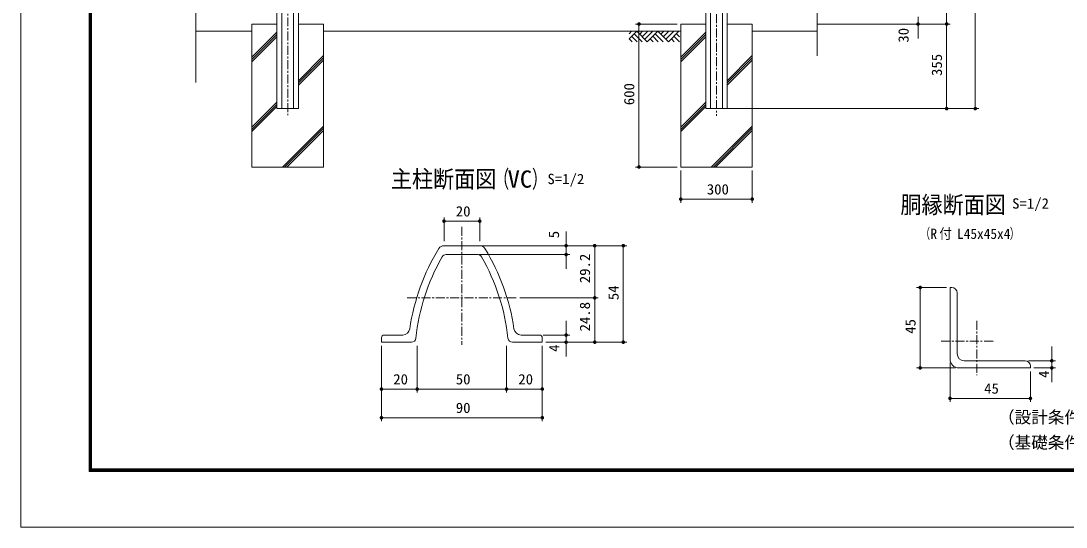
# Model space of a CAD drawing. Units: millimetres, scale not verified, with parts at other scales. Extents: x -4455 to 4455, y -3150 to 3150.
# Drawn here: x -4455 to -67, y -3150 to -1026 of the extents above; entities that cross this region are included whole.
import ezdxf
from ezdxf.enums import TextEntityAlignment as Align

# ---------------------------------------------------------------- set-up
doc = ezdxf.new("R2010")
doc.units = ezdxf.units.MM
doc.header["$LTSCALE"] = 30
doc.linetypes.add('USER1', pattern=[2, 1.25, -0.25, 0.25, -0.25])
for name, color, linetype, lineweight in [('0-1_1部材', 3, 'Continuous', 18), ('0-2_8部品', 3, 'Continuous', 18), ('0-5_5寸法', 1, 'Continuous', 18), ('0-6_9断面', 1, 'Continuous', 18), ('0-7_SUNPOU', 1, 'Continuous', 18), ('0-8_中心線', 1, 'USER1', 18), ('0-C_GL', 7, 'Continuous', 9), ('0-D_0', 1, 'Continuous', 18), ('0-E_4基礎', 4, 'Continuous', 18), ('1-0_D-TTL', 7, 'Continuous', 9)]:
    doc.layers.add(name, color=color, linetype=linetype, lineweight=lineweight)
doc.layers.add('0-F_D-TTL-TXT', color=7, linetype='Continuous')
doc.styles.add('ＭＳ ゴシック', font='')
doc.styles.get('ＭＳ ゴシック').set_extended_font_data('MS Gothic')

# ---------------------------------------------------------------- blocks, each defined once
blk = doc.blocks.new('M1')
at = {"layer": '0-7_SUNPOU'}
blk.add_line((-7.5, 0), (-57.86, 0), dxfattribs=at)
for points in [[(0, 0), (-7.5, 0), (-7.44, 0.94)], [(0, 0), (-7.44, -0.94), (-7.5, 0)], [(0, 0), (-7.44, 0.94), (-7.26, 1.87)], [(0, 0), (-7.26, -1.87), (-7.44, -0.94)], [(0, 0), (-7.26, 1.87), (-6.97, 2.76)], [(0, 0), (-6.97, -2.76), (-7.26, -1.87)], [(0, 0), (-6.97, 2.76), (-6.57, 3.61)], [(0, 0), (-6.57, -3.61), (-6.97, -2.76)], [(0, 0), (-6.57, 3.61), (-6.07, 4.41)], [(0, 0), (-6.07, -4.41), (-6.57, -3.61)], [(0, 0), (-6.07, 4.41), (-5.47, 5.13)], [(0, 0), (-5.47, -5.13), (-6.07, -4.41)], [(0, 0), (-5.47, 5.13), (-4.78, 5.78)], [(0, 0), (-4.78, -5.78), (-5.47, -5.13)], [(0, 0), (-4.78, 5.78), (-4.02, 6.33)], [(0, 0), (-4.02, -6.33), (-4.78, -5.78)], [(0, 0), (-4.02, 6.33), (-3.19, 6.79)], [(0, 0), (-3.19, -6.79), (-4.02, -6.33)], [(0, 0), (-3.19, 6.79), (-2.32, 7.13)], [(0, 0), (-2.32, -7.13), (-3.19, -6.79)], [(0, 0), (-2.32, 7.13), (-1.41, 7.37)], [(0, 0), (-1.41, -7.37), (-2.32, -7.13)], [(0, 0), (-1.41, 7.37), (-0.47, 7.49)], [(0, 0), (-0.47, -7.49), (-1.41, -7.37)], [(0, 0), (-0.47, 7.49), (0.47, 7.49)], [(0, 0), (0.47, -7.49), (-0.47, -7.49)], [(0, 0), (0.47, 7.49), (1.41, 7.37)], [(0, 0), (1.41, 7.37), (2.32, 7.13)], [(0, 0), (2.32, 7.13), (3.19, 6.79)], [(0, 0), (3.19, 6.79), (4.02, 6.33)], [(0, 0), (4.02, 6.33), (4.78, 5.78)], [(0, 0), (4.78, 5.78), (5.47, 5.13)], [(0, 0), (5.47, 5.13), (6.07, 4.41)], [(0, 0), (6.07, 4.41), (6.57, 3.61)], [(0, 0), (6.57, 3.61), (6.97, 2.76)], [(0, 0), (6.97, 2.76), (7.26, 1.87)], [(0, 0), (7.26, 1.87), (7.44, 0.94)], [(0, 0), (7.44, 0.94), (7.5, 0)], [(0, 0), (1.41, -7.37), (0.47, -7.49)], [(0, 0), (2.32, -7.13), (1.41, -7.37)], [(0, 0), (3.19, -6.79), (2.32, -7.13)], [(0, 0), (4.02, -6.33), (3.19, -6.79)], [(0, 0), (4.78, -5.78), (4.02, -6.33)], [(0, 0), (5.47, -5.13), (4.78, -5.78)], [(0, 0), (6.07, -4.41), (5.47, -5.13)], [(0, 0), (6.57, -3.61), (6.07, -4.41)], [(0, 0), (6.97, -2.76), (6.57, -3.61)], [(0, 0), (7.26, -1.87), (6.97, -2.76)], [(0, 0), (7.44, -0.94), (7.26, -1.87)], [(0, 0), (7.5, 0), (7.44, -0.94)]]:
    blk.add_solid(points, dxfattribs=at)
blk = doc.blocks.new('GL-マーク')
at = {"layer": '0-D_0'}
for p, q in [((-418.12, -21.21), (-396.91, 0)), ((-418.12, -63.64), (-354.48, 0)), ((-354.48, 0), (-265.86, -88.62)), ((-304.52, 0), (-329.5, -24.98)), ((-262.09, 0), (-308.29, -46.2)), ((-219.67, 0), (-287.08, -67.41)), ((-177.24, 0), (-265.86, -88.62)), ((-177.24, 0), (-88.62, -88.62)), ((-127.28, 0), (-152.26, -24.98)), ((-84.85, 0), (-131.05, -46.19)), ((-42.43, 0), (-109.83, -67.41)), ((0, 0), (-88.62, -88.62)), ((-418.12, -63.64), (-393.14, -88.62)), ((-396.91, -42.43), (-350.71, -88.62)), ((-375.7, -21.21), (-308.29, -88.62)), ((-240.88, -63.64), (-215.9, -88.62)), ((-219.67, -42.43), (-173.47, -88.62)), ((-198.45, -21.21), (-131.05, -88.62)), ((-38.66, -88.62), (-63.64, -63.64)), ((3.77, -88.62), (-42.43, -42.43)), ((4.99, -47.42), (-21.21, -21.21))]:
    blk.add_line(p, q, dxfattribs=at)

msp = doc.modelspace()

# ---------------------------------------------------------------- linework, layer by layer
at = {"layer": '0-1_1部材', "color": 7, "lineweight": 9}
for p, q in [((-3379.88, 1975.81), (-3379.88, -1394.19)), ((-3289.88, 1975.81), (-3289.88, -1394.19)), ((-1579.88, 1975.81), (-1579.88, -1394.19)), ((-1489.88, 1975.81), (-1489.88, -1394.19))]:
    msp.add_line(p, q, dxfattribs=at)
at = {"layer": '0-1_1部材'}
for p, q in [((-3359.88, 1975.81), (-3359.88, -1394.19)), ((-3309.88, 1975.81), (-3309.88, -1394.19)), ((-1559.88, 1975.81), (-1559.88, -1394.19)), ((-1509.88, 1975.81), (-1509.88, -1394.19))]:
    msp.add_line(p, q, dxfattribs=at)
at = {"layer": '0-1_1部材', "color": 4}
for p, q in [((-3720.36, -1285.2), (-3720.36, 426.1)), ((-1111.57, -1172.98), (-1111.57, 432.39))]:
    msp.add_line(p, q, dxfattribs=at)
at = {"layer": '0-2_8部品', "color": 7, "lineweight": 9}
msp.add_line((-3720.36, -1039.51), (-3720.04, -1039.19), dxfattribs=at)
at = {"layer": '0-5_5寸法'}
for p, q in [((-448.42, -1364.19), (-448.42, 1945.81)), ((-688.42, -1039.19), (-688.42, -1009.19)), ((-1699.88, -1039.19), (-1875.08, -1039.19)), ((-1113.05, -1039.19), (-553.42, -1039.19)), ((-1113.05, -1039.19), (-673.42, -1039.19)), ((-1113.05, -1039.19), (-553.42, -1039.19)), ((-1860.08, -1069.19), (-1860.08, -1609.19)), ((-688.42, -1069.19), (-688.42, -1099.19)), ((-568.42, -1069.19), (-568.42, -1364.19)), ((-1491.36, -1394.19), (-553.42, -1394.19)), ((-1491.36, -1394.19), (-433.42, -1394.19)), ((-1699.88, -1639.19), (-1875.08, -1639.19)), ((-1684.88, -1654.19), (-1684.88, -1788.99)), ((-1384.88, -1654.19), (-1384.88, -1788.99)), ((-1654.88, -1773.99), (-1414.88, -1773.99)), ((-2678.63, -1950.09), (-2678.63, -1851.45)), ((-2648.63, -1866.45), (-2558.63, -1866.45)), ((-2528.63, -1950.09), (-2528.63, -1851.45))]:
    msp.add_line(p, q, dxfattribs=at)
at = {"layer": '0-6_9断面', "linetype": 'USER1'}
for p, q in [((-2603.63, -1890.47), (-2603.63, -2385.15)), ((-2375.16, -2188.26), (-2833.04, -2188.26)), ((-441.78, -2284.7), (-441.78, -2512.47)), ((-591.25, -2369.81), (-365.7, -2369.81))]:
    msp.add_line(p, q, dxfattribs=at)
at = {"layer": '0-6_9断面'}
for p, q in [((-2165.93, -1939.26), (-2165.93, -1909.26)), ((-2524.88, -1969.26), (-2150.93, -1969.26)), ((-2513.63, -1969.26), (-1910.93, -1969.26)), ((-2513.63, -1969.26), (-2030.93, -1969.26)), ((-2165.93, -2006.76), (-2165.93, -1969.26)), ((-2532.92, -2006.76), (-2150.93, -2006.76)), ((-2045.93, -2158.26), (-2045.93, -1999.26)), ((-1925.93, -2344.26), (-1925.93, -1999.26)), ((-2165.93, -2036.76), (-2165.93, -2066.76)), ((-569.28, -2144.81), (-694.45, -2144.81)), ((-2360.16, -2188.26), (-2030.93, -2188.26)), ((-2360.16, -2188.26), (-2030.93, -2188.26)), ((-679.45, -2452.31), (-679.45, -2174.81)), ((-2045.93, -2344.26), (-2045.93, -2218.26)), ((-2165.93, -2314.26), (-2165.93, -2284.26)), ((-2262.38, -2344.26), (-2150.93, -2344.26)), ((-2165.93, -2374.26), (-2165.93, -2344.26)), ((-2941.13, -2389.26), (-2941.13, -2586.11)), ((-2941.13, -2389.26), (-2941.13, -2706.11)), ((-2791.13, -2389.26), (-2791.13, -2586.11)), ((-2791.13, -2389.26), (-2791.13, -2586.11)), ((-2416.13, -2389.26), (-2416.13, -2586.11)), ((-2416.13, -2389.26), (-2416.13, -2586.11)), ((-2266.13, -2389.26), (-2266.13, -2586.11)), ((-2266.13, -2389.26), (-2266.13, -2706.11)), ((-2251.13, -2374.26), (-2150.93, -2374.26)), ((-2251.13, -2374.26), (-2030.93, -2374.26)), ((-2251.13, -2374.26), (-1910.93, -2374.26)), ((-2165.93, -2404.26), (-2165.93, -2434.26)), ((-127.07, -2422.31), (-127.07, -2392.31)), ((-224.28, -2452.31), (-112.07, -2452.31)), ((-127.07, -2482.31), (-127.07, -2452.31)), ((-531.78, -2482.31), (-694.45, -2482.31)), ((-554.28, -2459.81), (-554.28, -2625.04)), ((-216.78, -2497.31), (-216.78, -2625.04)), ((-201.78, -2482.31), (-112.07, -2482.31)), ((-127.07, -2512.31), (-127.07, -2542.31)), ((-2911.13, -2571.11), (-2821.13, -2571.11)), ((-2761.13, -2571.11), (-2446.13, -2571.11)), ((-2386.13, -2571.11), (-2296.13, -2571.11)), ((-524.28, -2610.04), (-246.78, -2610.04)), ((-2911.13, -2691.11), (-2296.13, -2691.11))]:
    msp.add_line(p, q, dxfattribs=at)
at = {"layer": '0-6_9断面', "color": 7, "lineweight": 9}
for p, q in [((-2603.63, -1969.26), (-2678.63, -1969.26)), ((-2603.63, -1969.26), (-2528.63, -1969.26)), ((-2603.63, -2006.76), (-2670.19, -2006.76)), ((-2603.63, -2006.76), (-2537.07, -2006.76)), ((-554.28, -2144.81), (-554.28, -2444.81)), ((-554.28, -2144.81), (-546.78, -2144.81)), ((-524.28, -2167.31), (-524.28, -2422.31)), ((-2941.13, -2374.26), (-2941.13, -2355.51)), ((-2851.99, -2344.26), (-2929.88, -2344.26)), ((-2355.27, -2344.26), (-2277.38, -2344.26)), ((-2266.13, -2374.26), (-2266.13, -2355.51)), ((-2815.63, -2374.26), (-2941.13, -2374.26)), ((-2391.63, -2374.26), (-2266.13, -2374.26)), ((-494.28, -2452.31), (-239.28, -2452.31))]:
    msp.add_line(p, q, dxfattribs=at)
msp.add_lwpolyline([(-516.78, -2482.31), (-216.78, -2482.31), (-216.78, -2474.81)], dxfattribs=at)
for centre, radius, start, end in [((-2678.63, -1995.51), 26.25, 90, 146.38009), ((-2528.63, -1995.51), 26.25, 33.61991, 90), ((-1931.82, -2449.11), 900, 148.65793, 171.65211), ((-1931.82, -2449.11), 870, 150.15745, 173.95476), ((-2670.19, -2025.51), 18.75, 90, 150.15745), ((-2537.07, -2025.51), 18.75, 29.84255, 90), ((-3275.44, -2449.11), 870, 6.04524, 29.84255), ((-3275.44, -2449.11), 900, 8.34789, 31.34207), ((-546.78, -2167.31), 22.5, 0, 90), ((-2851.99, -2314.26), 30, 270, 351.98548), ((-2355.27, -2314.26), 30, 188.01452, 270), ((-2929.88, -2355.51), 11.25, 90, 180), ((-2815.63, -2355.51), 18.75, 270, 353.95476), ((-2391.63, -2355.51), 18.75, 186.04524, 270), ((-2277.38, -2355.51), 11.25, 0, 90), ((-516.78, -2444.81), 37.5, 180, 270), ((-494.28, -2422.31), 30, 180, 270), ((-239.28, -2474.81), 22.5, 0, 90)]:
    msp.add_arc(centre, radius, start, end, dxfattribs=at)
at = {"layer": '0-8_中心線'}
for p, q in [((-3334.88, 2048.92), (-3334.88, -1421.46)), ((-1534.88, 2001.99), (-1534.88, -1425.02))]:
    msp.add_line(p, q, dxfattribs=at)
at = {"layer": '0-C_GL'}
for p, q in [((-3720.36, -1069.19), (-3484.88, -1069.19)), ((-3184.88, -1069.19), (-1684.88, -1069.19)), ((-1384.88, -1069.19), (-1111.57, -1069.19)), ((-3379.88, -1394.19), (-3289.88, -1394.19)), ((-1579.88, -1394.19), (-1489.88, -1394.19))]:
    msp.add_line(p, q, dxfattribs=at)
at = {"layer": '0-E_4基礎', "color": 7, "lineweight": 9}
for p, q in [((-3484.88, -1039.19), (-3379.88, -1039.19)), ((-3484.88, -1039.19), (-3484.88, -1639.19)), ((-3289.88, -1039.19), (-3184.88, -1039.19)), ((-3184.88, -1039.19), (-3184.88, -1639.19)), ((-1684.88, -1039.19), (-1579.88, -1039.19)), ((-1684.88, -1039.19), (-1684.88, -1639.19)), ((-1489.88, -1039.19), (-1384.88, -1039.19)), ((-1384.88, -1039.19), (-1384.88, -1639.19)), ((-3484.88, -1639.19), (-3184.88, -1639.19)), ((-1684.88, -1639.19), (-1384.88, -1639.19))]:
    msp.add_line(p, q, dxfattribs=at)
at = {"layer": '0-E_4基礎'}
for p, q in [((-3484.88, -1178.79), (-3379.88, -1073.79)), ((-3484.88, -1188.17), (-3379.88, -1083.17)), ((-3484.88, -1197.54), (-3379.88, -1092.54)), ((-1684.88, -1178.79), (-1579.88, -1073.79)), ((-1684.88, -1188.17), (-1579.88, -1083.17)), ((-1684.88, -1197.54), (-1579.88, -1092.54)), ((-3289.88, -1276.87), (-3184.88, -1171.87)), ((-3289.88, -1286.25), (-3184.88, -1181.25)), ((-1489.88, -1276.87), (-1384.88, -1171.87)), ((-1489.88, -1286.25), (-1384.88, -1181.25)), ((-3289.88, -1295.62), (-3184.88, -1190.62)), ((-1489.88, -1295.62), (-1384.88, -1190.62)), ((-3484.88, -1471.87), (-3379.88, -1366.87)), ((-3484.88, -1481.25), (-3379.88, -1376.25)), ((-3484.88, -1490.62), (-3379.88, -1385.62)), ((-1684.88, -1471.87), (-1579.88, -1366.87)), ((-1684.88, -1481.25), (-1579.88, -1376.25)), ((-1684.88, -1490.62), (-1579.88, -1385.62)), ((-3356.93, -1639.19), (-3184.88, -1467.15)), ((-3347.56, -1639.19), (-3184.88, -1476.52)), ((-3338.18, -1639.19), (-3184.88, -1485.9)), ((-1556.93, -1639.19), (-1384.88, -1467.15)), ((-1547.56, -1639.19), (-1384.88, -1476.52)), ((-1538.18, -1639.19), (-1384.88, -1485.9))]:
    msp.add_line(p, q, dxfattribs=at)
at = {"layer": '1-0_D-TTL', "color": 2, "lineweight": 18}
msp.add_lwpolyline([(-4454.85, 3150.21), (4454.85, 3150.21), (4454.85, -3150.21), (-4454.85, -3150.21)], close=True, dxfattribs=at)
at = {"layer": '1-0_D-TTL'}
for points in [[(-4168.47, 2916.87), (4168.47, 2916.87), (4168.47, -2916.87), (-4168.47, -2916.87)], [(-4165.81, 2914.21), (4165.81, 2914.21), (4165.81, -2914.21), (-4165.81, -2914.21)], [(-4163.16, 2911.56), (4163.16, 2911.56), (4163.16, -2911.56), (-4163.16, -2911.56)], [(-4160.51, 2908.91), (4160.51, 2908.91), (4160.51, -2908.91), (-4160.51, -2908.91)], [(-4157.86, 2906.26), (4157.86, 2906.26), (4157.86, -2906.26), (-4157.86, -2906.26)]]:
    msp.add_lwpolyline(points, close=True, dxfattribs=at)

# ---------------------------------------------------------------- block references
at = {"layer": '0-5_5寸法'}
for p, rotation in [((-568.42, -1039.19), 270), ((-1860.08, -1039.19), 90), ((-688.42, -1039.19), 90), ((-568.42, -1039.19), 90), ((-568.42, -1394.19), 270), ((-448.42, -1394.19), 270), ((-1860.08, -1639.19), 270), ((-1684.88, -1773.99), 180), ((-2678.63, -1866.45), 180)]:
    msp.add_blockref('M1', p, dxfattribs=dict(at, rotation=rotation))
for p in [(-1384.88, -1773.99), (-2528.63, -1866.45)]:
    msp.add_blockref('M1', p, dxfattribs=at)
at = {"layer": '0-6_9断面'}
for p, rotation in [((-2165.93, -1969.26), 270), ((-2045.93, -1969.26), 90), ((-1925.93, -1969.26), 90), ((-2165.93, -2006.76), 90), ((-2045.93, -2188.26), 270), ((-679.45, -2144.81), 90), ((-2045.93, -2188.26), 90), ((-2165.93, -2344.26), 270), ((-2045.93, -2374.26), 270), ((-1925.93, -2374.26), 270), ((-2165.93, -2374.26), 90), ((-127.07, -2452.31), 270), ((-679.45, -2482.31), 270), ((-127.07, -2482.31), 90), ((-2941.13, -2571.11), 180), ((-2791.13, -2571.11), 180), ((-2416.13, -2571.11), 180), ((-554.28, -2610.04), 180), ((-2941.13, -2691.11), 180)]:
    msp.add_blockref('M1', p, dxfattribs=dict(at, rotation=rotation))
for p in [(-2791.13, -2571.11), (-2416.13, -2571.11), (-2266.13, -2571.11), (-216.78, -2610.04), (-2266.13, -2691.11)]:
    msp.add_blockref('M1', p, dxfattribs=at)
at = {"layer": '0-C_GL', "xscale": 0.5, "yscale": 0.5}
msp.add_blockref('GL-マーク', (-1692.4, -1069.19), dxfattribs=at)

# ---------------------------------------------------------------- texts
at = {"layer": '0-5_5寸法', "color": 3, "style": 'ＭＳ ゴシック', "width": 1.05}
for s, p in [('30', (-715.02, -1117.36)), ('355', (-575.09, -1257.19)), ('600', (-1866.75, -1379.69))]:
    msp.add_text(s, height=43.33, rotation=90, dxfattribs=at).set_placement(p, align=Align.BOTTOM_LEFT)
for s, p in [('300', (-1575.38, -1767.31)), ('20', (-2629.13, -1859.78))]:
    msp.add_text(s, height=43.33, dxfattribs=at).set_placement(p, align=Align.BOTTOM_LEFT)
at = {"layer": '0-6_9断面', "color": 7, "style": 'ＭＳ ゴシック'}
for s, height, width, p in [('主柱断面図', 72.14, 0.9, (-2901.71, -1747.4)), ('（   ）', 72.16, 0.65, (-2468.84, -1747.4)), ('VC', 72.16, 1.05, (-2411.68, -1747.4)), ('胴縁断面図', 72.14, 0.9, (-762.56, -1855.15))]:
    msp.add_text(s, height=height, dxfattribs=dict(at, width=width)).set_placement(p, align=Align.BOTTOM_LEFT)
at = {"layer": '0-6_9断面', "color": 3, "style": 'ＭＳ ゴシック'}
for s, height, width, p in [('S=1/2', 43.33, 1.05, (-2244.35, -1724)), ('S=1/2', 43.33, 1.05, (-293.69, -1826.77)), ('（\u3000\u3000\u3000\u3000\u3000 \u3000\u3000\u3000）', 43.33, 0.65, (-677.28, -1953.24)), ('R   L45x45x4', 43.3, 0.95, (-636.71, -1953.96)), ('付', 43.33, 0.9, (-599.8, -1953.24)), ('20', 43.33, 1.05, (-2891.63, -2564.43)), ('50', 43.33, 1.05, (-2629.13, -2564.43)), ('20', 43.33, 1.05, (-2366.63, -2564.43)), ('45', 43.33, 1.05, (-411.03, -2603.36)), ('90', 43.33, 1.05, (-2629.13, -2684.43))]:
    msp.add_text(s, height=height, dxfattribs=dict(at, width=width)).set_placement(p, align=Align.BOTTOM_LEFT)
at = {"layer": '0-6_9断面', "color": 3, "style": 'ＭＳ ゴシック', "width": 1.05}
for s, p in [('5', (-2182.6, -1938.14)), ('29.2', (-2052.6, -2126.76)), ('54', (-1932.6, -2198.01)), ('24.8', (-2052.6, -2329.26)), ('45', (-686.12, -2339.06)), ('4', (-2181.17, -2414.96)), ('4', (-125.41, -2524.26))]:
    msp.add_text(s, height=43.33, rotation=90, dxfattribs=at).set_placement(p, align=Align.BOTTOM_LEFT)
at = {"layer": '0-F_D-TTL-TXT', "style": 'ＭＳ ゴシック'}
for s, p in [('（設計条件）風荷重：昭和57年改正 建築基準法・同施行令に基づく風圧力に準拠。', (-352.62, -2729.76)), ('（基礎条件）長期許容地耐力98kN/m の場合。', (-352.62, -2835.83))]:
    msp.add_text(s, height=51.03, dxfattribs=at).set_placement(p, align=Align.BOTTOM_LEFT)

doc.saveas('drawing.dxf')
